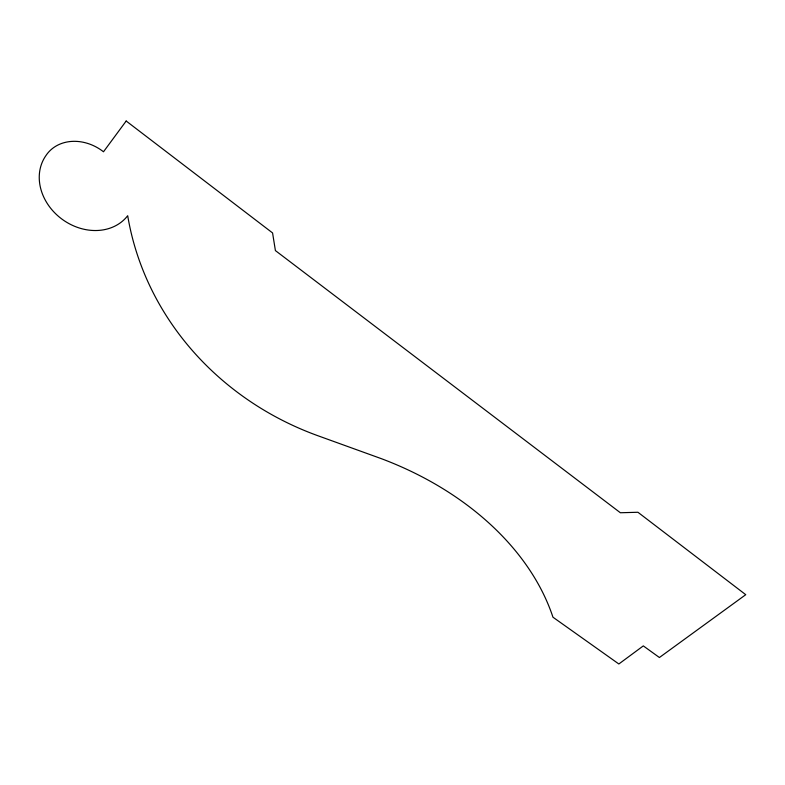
<?xml version="1.0" encoding="UTF-8"?>
<svg xmlns="http://www.w3.org/2000/svg" width="785" height="785" viewBox="0 0 785 785"><rect width="100%" height="100%" fill="white"/><g stroke="black" fill="none" stroke-linecap="round" stroke-linejoin="round"><path stroke-width="1.18" d="M126.179 121.018L103.492 151.78A42.684 35.708 36.6 0 0 46.04 155.43A50.75 42.527 36.1 0 0 61.966 219.133A50.75 42.527 36.1 0 0 127.7 215.708A294.13 273.837 10.5 0 0 316.983 435.4L381.539 458.734A283.248 205.199 11.3 0 1 552.964 617.206L618.845 663.982L643.308 645.898L659.41 657.516L745.75 594.687L637.93 512.262L620.376 512.752L275.407 250.592L272.572 232.939L126.179 121.018"/></g></svg>
